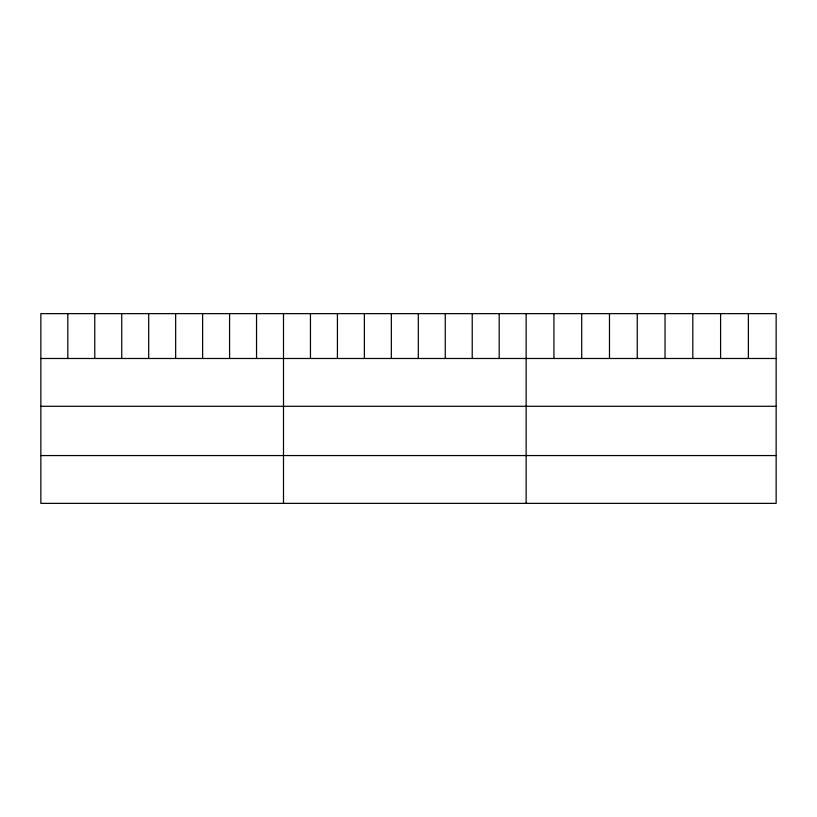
<?xml version="1.0" encoding="UTF-8"?>
<svg xmlns="http://www.w3.org/2000/svg" width="817" height="817" viewBox="0 0 817 817"><rect width="100%" height="100%" fill="white"/><g stroke="black" fill="none" stroke-linecap="round" stroke-linejoin="round"><path stroke-width="1.23" d="M776.15 358.489L776.15 503.364L40.85 503.364L40.85 313.636L776.15 313.636L776.15 358.489L40.85 358.489M40.85 406.294L776.15 406.294M40.85 455.559L776.15 455.559M748.372 313.636L748.372 358.489M720.594 313.636L720.594 358.489M692.816 313.636L692.816 358.489M665.038 313.636L665.038 358.489M637.26 313.636L637.26 358.489M609.482 313.636L609.482 358.489M581.704 313.636L581.704 358.489M553.926 313.636L553.926 358.489M526.148 313.636L526.148 503.364M499.187 313.636L499.187 358.489M472.226 313.636L472.226 358.489M445.265 313.636L445.265 358.489M418.304 313.636L418.304 358.489M391.343 313.636L391.343 358.489M364.382 313.636L364.382 358.489M337.421 313.636L337.421 358.489M310.46 313.636L310.46 358.489M283.499 313.636L283.499 503.364M256.538 313.636L256.538 358.489M229.577 313.636L229.577 358.489M202.616 313.636L202.616 358.489M175.655 313.636L175.655 358.489M148.694 313.636L148.694 358.489M121.733 313.636L121.733 358.489M94.772 313.636L94.772 358.489M67.811 313.636L67.811 358.489"/></g></svg>
